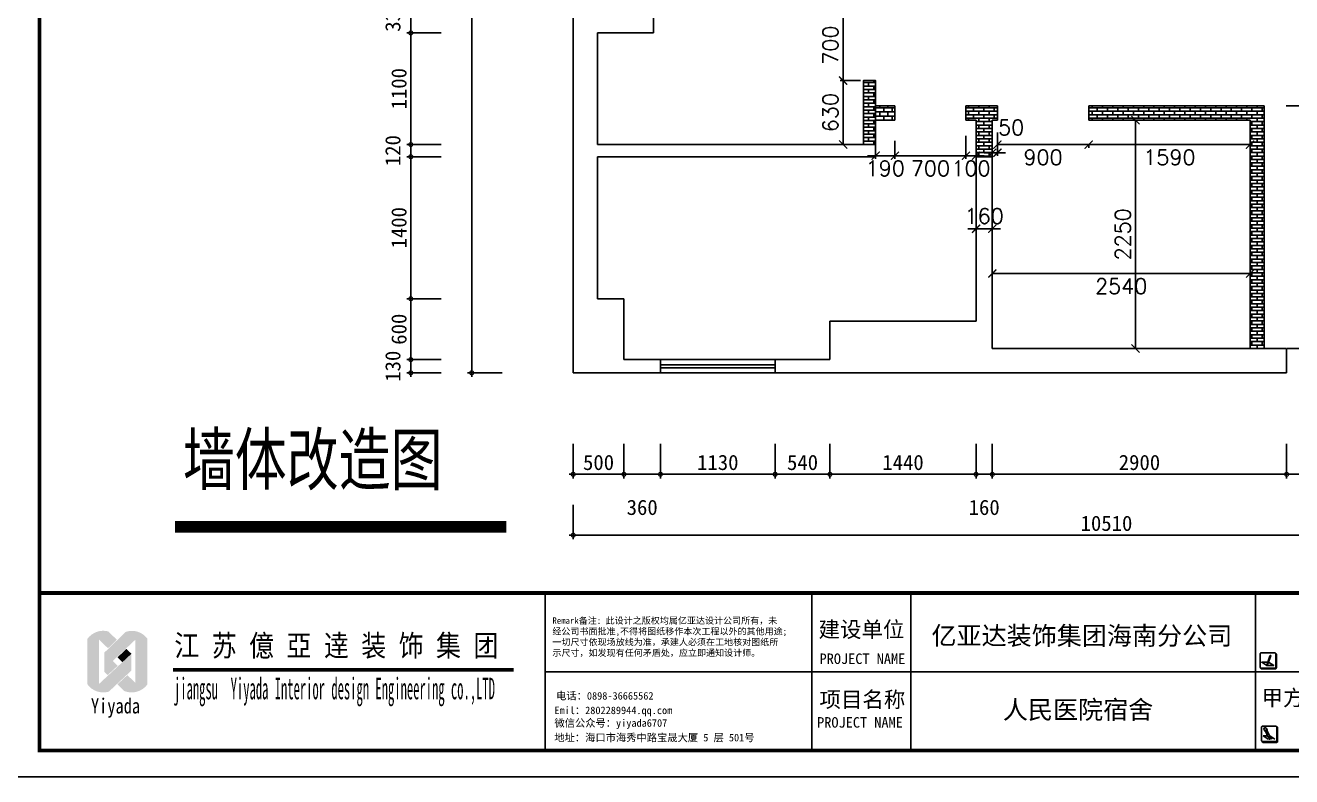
# Model space of a CAD drawing. Header units: millimetres. Extents: x 333665 to 510740, y -473522 to -395501.
# Drawn here: x 377785 to 390263, y -410869 to -403464 of the extents above; entities that cross this region are included whole.
import ezdxf

# ---------------------------------------------------------------- set-up
doc = ezdxf.new("R2010")
doc.units = ezdxf.units.MM
doc.header["$PDMODE"] = 35
doc.header["$PDSIZE"] = 20
for name, color, linetype in [('0-01图框模板说明', 2, 'Continuous'), ('0-02图框细线', 136, 'Continuous'), ('06其他', 8, 'Continuous'), ('FLOOR', 8, 'Continuous'), ('TK', 7, 'Continuous'), ('WALL', 7, 'Continuous'), ('填充', 8, 'Continuous'), ('细线', 250, 'Continuous')]:
    doc.layers.add(name, color=color, linetype=linetype)
doc.styles.add('-宋体', font='', dxfattribs={"width": 0.75})
doc.styles.add('_TCH_DIM', font='SIMPLEX', dxfattribs={"bigfont": 'GBCBIG'})
doc.styles.add('H1', font='')
doc.styles.get("Standard").update_dxf_attribs({"font": 'txt', "bigfont": 'gbcbig.shx'})
doc.styles.add('标注文字', font='simhei.ttf')
doc.styles.add('黑体', font='simhei.ttf')
doc.styles.get('-宋体').set_extended_font_data('SimSun')
doc.styles.get('H1').set_extended_font_data('SimSun')
doc.dimstyles.get("Standard").update_dxf_attribs({"dimtxt": 0.18, "dimasz": 0.18, "dimexe": 0.18, "dimexo": 0.0625, "dimgap": 0.09, "dimtad": 0, "dimtih": 1, "dimtoh": 1, "dimdec": 4, "dimzin": 0, "dimdsep": 46, "dimtxsty": 'Standard', "dimcen": 0.09, "dimadec": 0, "dimazin": 0, "dimtfac": 1, "dimtdec": 4, "dimtofl": 0, "dimtmove": 0, "dimatfit": 3, "dimfxl": 1, "dimtolj": 1, "dimtzin": 0, "dimarcsym": 0})
doc.dimstyles.new('最新标注', dxfattribs={"dimtxt": 150, "dimasz": 80, "dimexe": 40, "dimexo": 40, "dimgap": 40, "dimtad": 1, "dimdec": 0, "dimtxsty": '标注文字', "dimblk": 'DOTSMALL', "dimcen": 2.5, "dimdle": 40, "dimclrd": 46, "dimclre": 46, "dimclrt": 40, "dimadec": 0, "dimazin": 0, "dimtfac": 1, "dimtdec": 0, "dimtmove": 2, "dimatfit": 3, "dimldrblk": 'DOT', "dimfxl": 300, "dimfxlon": 1, "dimarcsym": 0})
pattern_1 = [(0, (386162.89, -406648.644), (0, 33.8709), []), (90, (386162.89, -406648.644), (-50.8, 33.8709), [33.8709, -33.8709])]

# ---------------------------------------------------------------- blocks, each defined once
blk = doc.blocks.new('_DotSmall')
at = {"layer": 'FLOOR', "color": 0, "const_width": 0.5}
blk.add_lwpolyline([(-0.0625, 0, 1), (0.0625, 0, 1)], format="xyb", close=True, dxfattribs=at)
blk = doc.blocks.new('*D128')
at = {"layer": 'Defpoints', "color": 0, "lineweight": -3, "ltscale": 400}
for p in [(381583, -406759), (384043, -406759), (384043, -406889)]:
    blk.add_point(p, dxfattribs=at)
at = {"layer": '细线', "color": 46, "lineweight": -2, "ltscale": 400}
for p, q in [((381883, -406759), (381543, -406759)), ((381583, -406929), (381583, -406719)), ((381883, -406889), (381543, -406889))]:
    blk.add_line(p, q, dxfattribs=at)
at = {"layer": '细线', "color": 46, "lineweight": -2, "ltscale": 400, "xscale": 80, "yscale": 80, "zscale": 80}
for p, rotation in [((381583, -406759), 90), ((381583, -406889), 270)]:
    blk.add_blockref('_DotSmall', p, dxfattribs=dict(at, rotation=rotation))
at = {"layer": '细线', "color": 40, "lineweight": -3, "ltscale": 400, "insert": (381407, -406824), "char_height": 150, "attachment_point": 5, "rotation": 90, "style": '标注文字'}
blk.add_mtext('130', dxfattribs=at)
blk = doc.blocks.new('_Dot')
at = {"color": 0, "linetype": 'ByBlock', "lineweight": -2}
blk.add_line((-0.5, 0), (-1, 0), dxfattribs=at)
at = {"color": 0, "linetype": 'ByBlock', "const_width": 0.5}
blk.add_lwpolyline([(-0.25, 0, 1), (0.25, 0, 1)], format="xyb", close=True, dxfattribs=at)
blk = doc.blocks.new('*D129')
at = {"color": 46, "lineweight": -2}
for p, q in [((381883, -406159), (381543, -406159)), ((381583, -406799), (381583, -406119)), ((381883, -406759), (381543, -406759))]:
    blk.add_line(p, q, dxfattribs=at)
at = {"layer": 'Defpoints', "color": 0, "lineweight": -3}
for p in [(381583, -406159), (383683, -406159), (384043, -406759)]:
    blk.add_point(p, dxfattribs=at)
at = {"color": 46, "lineweight": -2, "xscale": 80, "yscale": 80, "zscale": 80}
for p, rotation in [((381583, -406159), 90), ((381583, -406759), 270)]:
    blk.add_blockref('_DotSmall', p, dxfattribs=dict(at, rotation=rotation))
at = {"color": 40, "lineweight": -3, "insert": (381467, -406459), "char_height": 150, "attachment_point": 5, "rotation": 90, "style": '标注文字'}
blk.add_mtext('600', dxfattribs=at)
blk = doc.blocks.new('*D130')
at = {"color": 46, "lineweight": -2}
for p, q in [((381883, -404759), (381543, -404759)), ((381583, -406199), (381583, -404719)), ((381883, -406159), (381543, -406159))]:
    blk.add_line(p, q, dxfattribs=at)
at = {"layer": 'Defpoints', "color": 0, "lineweight": -3}
for p in [(381583, -404759), (383423, -404759), (383683, -406159)]:
    blk.add_point(p, dxfattribs=at)
at = {"color": 46, "lineweight": -2, "xscale": 80, "yscale": 80, "zscale": 80}
for p, rotation in [((381583, -404759), 90), ((381583, -406159), 270)]:
    blk.add_blockref('_DotSmall', p, dxfattribs=dict(at, rotation=rotation))
at = {"color": 40, "lineweight": -3, "insert": (381467, -405459), "char_height": 150, "attachment_point": 5, "rotation": 90, "style": '标注文字'}
blk.add_mtext('1400', dxfattribs=at)
blk = doc.blocks.new('*D131')
at = {"color": 46, "lineweight": -2}
for p, q in [((381883, -404639), (381543, -404639)), ((381583, -404799), (381583, -404599)), ((381883, -404759), (381543, -404759))]:
    blk.add_line(p, q, dxfattribs=at)
at = {"layer": 'Defpoints', "color": 0, "lineweight": -3}
for p in [(381583, -404639), (383423, -404639), (383423, -404759)]:
    blk.add_point(p, dxfattribs=at)
at = {"color": 46, "lineweight": -2, "xscale": 80, "yscale": 80, "zscale": 80}
for p, rotation in [((381583, -404639), 90), ((381583, -404759), 270)]:
    blk.add_blockref('_DotSmall', p, dxfattribs=dict(at, rotation=rotation))
at = {"color": 40, "lineweight": -3, "insert": (381407, -404699), "char_height": 150, "attachment_point": 5, "rotation": 90, "style": '标注文字'}
blk.add_mtext('120', dxfattribs=at)
blk = doc.blocks.new('*D132')
at = {"color": 46, "lineweight": -2}
for p, q in [((381883, -403539), (381543, -403539)), ((381583, -404679), (381583, -403499)), ((381883, -404639), (381543, -404639))]:
    blk.add_line(p, q, dxfattribs=at)
at = {"layer": 'Defpoints', "color": 0, "lineweight": -3}
for p in [(381583, -403539), (383423, -403539), (383423, -404639)]:
    blk.add_point(p, dxfattribs=at)
at = {"color": 46, "lineweight": -2, "xscale": 80, "yscale": 80, "zscale": 80}
for p, rotation in [((381583, -403539), 90), ((381583, -404639), 270)]:
    blk.add_blockref('_DotSmall', p, dxfattribs=dict(at, rotation=rotation))
at = {"color": 40, "lineweight": -3, "insert": (381467, -404089), "char_height": 150, "attachment_point": 5, "rotation": 90, "style": '标注文字'}
blk.add_mtext('1100', dxfattribs=at)
blk = doc.blocks.new('*D133')
at = {"color": 46, "lineweight": -2}
for p, q in [((381583, -403579), (381583, -403169)), ((381883, -403209), (381543, -403209)), ((381883, -403539), (381543, -403539))]:
    blk.add_line(p, q, dxfattribs=at)
at = {"layer": 'Defpoints', "color": 0, "lineweight": -3}
for p in [(381583, -403209), (383973, -403209), (383423, -403539)]:
    blk.add_point(p, dxfattribs=at)
at = {"color": 46, "lineweight": -2, "xscale": 80, "yscale": 80, "zscale": 80}
for p, rotation in [((381583, -403209), 90), ((381583, -403539), 270)]:
    blk.add_blockref('_DotSmall', p, dxfattribs=dict(at, rotation=rotation))
at = {"color": 40, "lineweight": -3, "insert": (381407, -403374), "char_height": 150, "attachment_point": 5, "rotation": 90, "style": '标注文字'}
blk.add_mtext('330', dxfattribs=at)
blk = doc.blocks.new('*D141')
at = {"layer": 'Defpoints', "color": 0, "lineweight": -3, "ltscale": 400}
for p in [(390156, -397089), (390156, -398089), (383183, -406889)]:
    blk.add_point(p, dxfattribs=at)
at = {"layer": '细线', "color": 46, "lineweight": -2, "ltscale": 400}
for p, q in [((383183, -397389), (383183, -397049)), ((390156, -397389), (390156, -397049)), ((383143, -397089), (390196, -397089))]:
    blk.add_line(p, q, dxfattribs=at)
at = {"layer": '细线', "color": 46, "lineweight": -2, "ltscale": 400, "xscale": 80, "yscale": 80, "zscale": 80, "rotation": 180}
blk.add_blockref('_DotSmall', (383183, -397089), dxfattribs=at)
at = {"layer": '细线', "color": 46, "lineweight": -2, "ltscale": 400, "xscale": 80, "yscale": 80, "zscale": 80}
blk.add_blockref('_DotSmall', (390156, -397089), dxfattribs=at)
at = {"layer": '细线', "color": 40, "lineweight": -3, "ltscale": 400, "insert": (386669, -396974), "char_height": 150, "attachment_point": 5, "style": '标注文字'}
blk.add_mtext('6973', dxfattribs=at)
blk = doc.blocks.new('*D142')
at = {"layer": 'Defpoints', "color": 0, "lineweight": -3, "ltscale": 400}
for p in [(382183, -398089), (390156, -398089), (383183, -406889)]:
    blk.add_point(p, dxfattribs=at)
at = {"layer": '细线', "color": 46, "lineweight": -2, "ltscale": 400}
for p, q in [((382183, -406929), (382183, -398049)), ((382483, -398089), (382143, -398089)), ((382483, -406889), (382143, -406889))]:
    blk.add_line(p, q, dxfattribs=at)
at = {"layer": '细线', "color": 46, "lineweight": -2, "ltscale": 400, "xscale": 80, "yscale": 80, "zscale": 80}
for p, rotation in [((382183, -398089), 90), ((382183, -406889), 270)]:
    blk.add_blockref('_DotSmall', p, dxfattribs=dict(at, rotation=rotation))
at = {"layer": '细线', "color": 40, "lineweight": -3, "ltscale": 400, "insert": (382067, -402489), "char_height": 150, "attachment_point": 5, "rotation": 90, "style": '标注文字'}
blk.add_mtext('8800', dxfattribs=at)
blk = doc.blocks.new('*D143')
at = {"layer": 'Defpoints', "color": 0, "lineweight": -3, "ltscale": 400}
for p in [(383683, -406759), (383183, -406889), (383683, -407889)]:
    blk.add_point(p, dxfattribs=at)
at = {"layer": '细线', "color": 46, "lineweight": -2, "ltscale": 400}
for p, q in [((383183, -407589), (383183, -407929)), ((383683, -407589), (383683, -407929)), ((383143, -407889), (383723, -407889))]:
    blk.add_line(p, q, dxfattribs=at)
at = {"layer": '细线', "color": 46, "lineweight": -2, "ltscale": 400, "xscale": 80, "yscale": 80, "zscale": 80, "rotation": 180}
blk.add_blockref('_DotSmall', (383183, -407889), dxfattribs=at)
at = {"layer": '细线', "color": 46, "lineweight": -2, "ltscale": 400, "xscale": 80, "yscale": 80, "zscale": 80}
blk.add_blockref('_DotSmall', (383683, -407889), dxfattribs=at)
at = {"layer": '细线', "color": 40, "lineweight": -3, "ltscale": 400, "insert": (383433, -407773), "char_height": 150, "attachment_point": 5, "style": '标注文字'}
blk.add_mtext('500', dxfattribs=at)
blk = doc.blocks.new('*D144')
at = {"layer": 'Defpoints', "color": 0, "lineweight": -3, "ltscale": 400}
for p in [(383683, -406759), (384043, -406759), (384043, -407889)]:
    blk.add_point(p, dxfattribs=at)
at = {"layer": '细线', "color": 46, "lineweight": -2, "ltscale": 400}
for p, q in [((383683, -407589), (383683, -407929)), ((384043, -407589), (384043, -407929)), ((383643, -407889), (384083, -407889))]:
    blk.add_line(p, q, dxfattribs=at)
at = {"layer": '细线', "color": 46, "lineweight": -2, "ltscale": 400, "xscale": 80, "yscale": 80, "zscale": 80, "rotation": 180}
blk.add_blockref('_DotSmall', (383683, -407889), dxfattribs=at)
at = {"layer": '细线', "color": 46, "lineweight": -2, "ltscale": 400, "xscale": 80, "yscale": 80, "zscale": 80}
blk.add_blockref('_DotSmall', (384043, -407889), dxfattribs=at)
at = {"layer": '细线', "color": 40, "lineweight": -3, "ltscale": 400, "insert": (383863, -408216), "char_height": 150, "attachment_point": 5, "style": '标注文字'}
blk.add_mtext('360', dxfattribs=at)
blk = doc.blocks.new('*D145')
at = {"layer": 'Defpoints', "color": 0, "lineweight": -3, "ltscale": 400}
for p in [(384043, -406759), (385173, -406759), (385173, -407889)]:
    blk.add_point(p, dxfattribs=at)
at = {"layer": '细线', "color": 46, "lineweight": -2, "ltscale": 400}
for p, q in [((384043, -407589), (384043, -407929)), ((385173, -407589), (385173, -407929)), ((384003, -407889), (385213, -407889))]:
    blk.add_line(p, q, dxfattribs=at)
at = {"layer": '细线', "color": 46, "lineweight": -2, "ltscale": 400, "xscale": 80, "yscale": 80, "zscale": 80, "rotation": 180}
blk.add_blockref('_DotSmall', (384043, -407889), dxfattribs=at)
at = {"layer": '细线', "color": 46, "lineweight": -2, "ltscale": 400, "xscale": 80, "yscale": 80, "zscale": 80}
blk.add_blockref('_DotSmall', (385173, -407889), dxfattribs=at)
at = {"layer": '细线', "color": 40, "lineweight": -3, "ltscale": 400, "insert": (384608, -407773), "char_height": 150, "attachment_point": 5, "style": '标注文字'}
blk.add_mtext('1130', dxfattribs=at)
blk = doc.blocks.new('*D146')
at = {"layer": 'Defpoints', "color": 0, "lineweight": -3, "ltscale": 400}
for p in [(385173, -406759), (385713, -406759), (385713, -407889)]:
    blk.add_point(p, dxfattribs=at)
at = {"layer": '细线', "color": 46, "lineweight": -2, "ltscale": 400}
for p, q in [((385173, -407589), (385173, -407929)), ((385713, -407589), (385713, -407929)), ((385133, -407889), (385753, -407889))]:
    blk.add_line(p, q, dxfattribs=at)
at = {"layer": '细线', "color": 46, "lineweight": -2, "ltscale": 400, "xscale": 80, "yscale": 80, "zscale": 80, "rotation": 180}
blk.add_blockref('_DotSmall', (385173, -407889), dxfattribs=at)
at = {"layer": '细线', "color": 46, "lineweight": -2, "ltscale": 400, "xscale": 80, "yscale": 80, "zscale": 80}
blk.add_blockref('_DotSmall', (385713, -407889), dxfattribs=at)
at = {"layer": '细线', "color": 40, "lineweight": -3, "ltscale": 400, "insert": (385443, -407773), "char_height": 150, "attachment_point": 5, "style": '标注文字'}
blk.add_mtext('540', dxfattribs=at)
blk = doc.blocks.new('*D147')
at = {"color": 46, "lineweight": -2}
for p, q in [((385713, -407589), (385713, -407929)), ((387153, -407589), (387153, -407929)), ((385673, -407889), (387193, -407889))]:
    blk.add_line(p, q, dxfattribs=at)
at = {"layer": 'Defpoints', "color": 0, "lineweight": -3}
for p in [(387153, -406379), (385713, -406759), (387153, -407889)]:
    blk.add_point(p, dxfattribs=at)
at = {"color": 46, "lineweight": -2, "xscale": 80, "yscale": 80, "zscale": 80, "rotation": 180}
blk.add_blockref('_DotSmall', (385713, -407889), dxfattribs=at)
at = {"color": 46, "lineweight": -2, "xscale": 80, "yscale": 80, "zscale": 80}
blk.add_blockref('_DotSmall', (387153, -407889), dxfattribs=at)
at = {"color": 40, "lineweight": -3, "insert": (386433, -407773), "char_height": 150, "attachment_point": 5, "style": '标注文字'}
blk.add_mtext('1440', dxfattribs=at)
blk = doc.blocks.new('*D148')
at = {"color": 46, "lineweight": -2}
for p, q in [((387153, -407589), (387153, -407929)), ((387313, -407589), (387313, -407929)), ((387113, -407889), (387353, -407889))]:
    blk.add_line(p, q, dxfattribs=at)
at = {"layer": 'Defpoints', "color": 0, "lineweight": -3}
for p in [(387153, -406379), (387313, -406649), (387313, -407889)]:
    blk.add_point(p, dxfattribs=at)
at = {"color": 46, "lineweight": -2, "xscale": 80, "yscale": 80, "zscale": 80, "rotation": 180}
blk.add_blockref('_DotSmall', (387153, -407889), dxfattribs=at)
at = {"color": 46, "lineweight": -2, "xscale": 80, "yscale": 80, "zscale": 80}
blk.add_blockref('_DotSmall', (387313, -407889), dxfattribs=at)
at = {"color": 40, "lineweight": -3, "insert": (387233, -408216), "char_height": 150, "attachment_point": 5, "style": '标注文字'}
blk.add_mtext('160', dxfattribs=at)
blk = doc.blocks.new('*D149')
at = {"color": 46, "lineweight": -2}
for p, q in [((387313, -407589), (387313, -407929)), ((390213, -407589), (390213, -407929)), ((387273, -407889), (390253, -407889))]:
    blk.add_line(p, q, dxfattribs=at)
at = {"layer": 'Defpoints', "color": 0, "lineweight": -3}
for p in [(387313, -406649), (390213, -406649), (390213, -407889)]:
    blk.add_point(p, dxfattribs=at)
at = {"color": 46, "lineweight": -2, "xscale": 80, "yscale": 80, "zscale": 80, "rotation": 180}
blk.add_blockref('_DotSmall', (387313, -407889), dxfattribs=at)
at = {"color": 46, "lineweight": -2, "xscale": 80, "yscale": 80, "zscale": 80}
blk.add_blockref('_DotSmall', (390213, -407889), dxfattribs=at)
at = {"color": 40, "lineweight": -3, "insert": (388763, -407773), "char_height": 150, "attachment_point": 5, "style": '标注文字'}
blk.add_mtext('2900', dxfattribs=at)
blk = doc.blocks.new('*D150')
at = {"color": 46, "lineweight": -2}
for p, q in [((390213, -407589), (390213, -407929)), ((391053, -407589), (391053, -407929)), ((390173, -407889), (391093, -407889))]:
    blk.add_line(p, q, dxfattribs=at)
at = {"layer": 'Defpoints', "color": 0, "lineweight": -3}
for p in [(390213, -406649), (391053, -406649), (391053, -407889)]:
    blk.add_point(p, dxfattribs=at)
at = {"color": 46, "lineweight": -2, "xscale": 80, "yscale": 80, "zscale": 80, "rotation": 180}
blk.add_blockref('_DotSmall', (390213, -407889), dxfattribs=at)
at = {"color": 46, "lineweight": -2, "xscale": 80, "yscale": 80, "zscale": 80}
blk.add_blockref('_DotSmall', (391053, -407889), dxfattribs=at)
at = {"color": 40, "lineweight": -3, "insert": (390633, -407773), "char_height": 150, "attachment_point": 5, "style": '标注文字'}
blk.add_mtext('840', dxfattribs=at)
blk = doc.blocks.new('*D153')
at = {"layer": 'Defpoints', "color": 0, "lineweight": -3, "ltscale": 400}
for p in [(383183, -406889), (393693, -406889), (393693, -408489)]:
    blk.add_point(p, dxfattribs=at)
at = {"layer": '细线', "color": 46, "lineweight": -2, "ltscale": 400}
for p, q in [((383183, -408189), (383183, -408529)), ((393693, -408189), (393693, -408529)), ((383143, -408489), (393733, -408489))]:
    blk.add_line(p, q, dxfattribs=at)
at = {"layer": '细线', "color": 46, "lineweight": -2, "ltscale": 400, "xscale": 80, "yscale": 80, "zscale": 80, "rotation": 180}
blk.add_blockref('_DotSmall', (383183, -408489), dxfattribs=at)
at = {"layer": '细线', "color": 46, "lineweight": -2, "ltscale": 400, "xscale": 80, "yscale": 80, "zscale": 80}
blk.add_blockref('_DotSmall', (393693, -408489), dxfattribs=at)
at = {"layer": '细线', "color": 40, "lineweight": -3, "ltscale": 400, "insert": (388438, -408373), "char_height": 150, "attachment_point": 5, "style": '标注文字'}
blk.add_mtext('10510', dxfattribs=at)
blk = doc.blocks.new('_ArchTick')
at = {"color": 0, "lineweight": 30, "const_width": 0.15}
blk.add_lwpolyline([(-0.5, -0.5), (0.5, 0.5)], dxfattribs=at)
blk = doc.blocks.new('*D161')
at = {"color": 48, "lineweight": -2}
for p, q in [((390220, -404259), (390428, -404259)), ((390398, -406649), (390398, -404259)), ((390220, -406649), (390428, -406649))]:
    blk.add_line(p, q, dxfattribs=at)
at = {"layer": 'Defpoints', "color": 0, "lineweight": -3}
for p in [(390190, -404259), (390398, -404259), (390190, -406649)]:
    blk.add_point(p, dxfattribs=at)
at = {"color": 48, "lineweight": -2, "xscale": 80, "yscale": 80, "zscale": 80}
for p, rotation in [((390398, -404259), 90), ((390398, -406649), 270)]:
    blk.add_blockref('_ArchTick', p, dxfattribs=dict(at, rotation=rotation))
at = {"color": 7, "lineweight": -3, "insert": (390523, -405454), "char_height": 150, "attachment_point": 5, "rotation": 90, "style": '_TCH_DIM'}
blk.add_mtext('\\A1;2390', dxfattribs=at)
blk = doc.blocks.new('*D364')
at = {"color": 48, "lineweight": -2}
for p, q in [((386013, -404009), (385813, -404009)), ((385843, -404639), (385843, -404009)), ((386013, -404639), (385813, -404639))]:
    blk.add_line(p, q, dxfattribs=at)
at = {"layer": 'Defpoints', "color": 0, "lineweight": -3}
for p in [(385843, -404009), (386043, -404009), (386043, -404639)]:
    blk.add_point(p, dxfattribs=at)
at = {"color": 48, "lineweight": -2, "xscale": 80, "yscale": 80, "zscale": 80}
for p, rotation in [((385843, -404009), 90), ((385843, -404639), 270)]:
    blk.add_blockref('_ArchTick', p, dxfattribs=dict(at, rotation=rotation))
at = {"color": 7, "lineweight": -3, "insert": (385718, -404324), "char_height": 150, "attachment_point": 5, "rotation": 90, "style": '_TCH_DIM'}
blk.add_mtext('\\A1;630', dxfattribs=at)
blk = doc.blocks.new('*D365')
at = {"color": 48, "lineweight": -2}
for p, q in [((386013, -403309), (385813, -403309)), ((385843, -404009), (385843, -403309)), ((386013, -404009), (385813, -404009))]:
    blk.add_line(p, q, dxfattribs=at)
at = {"layer": 'Defpoints', "color": 0, "lineweight": -3}
for p in [(385843, -403309), (386043, -403309), (386043, -404009)]:
    blk.add_point(p, dxfattribs=at)
at = {"color": 48, "lineweight": -2, "xscale": 80, "yscale": 80, "zscale": 80}
for p, rotation in [((385843, -403309), 90), ((385843, -404009), 270)]:
    blk.add_blockref('_ArchTick', p, dxfattribs=dict(at, rotation=rotation))
at = {"color": 7, "lineweight": -3, "insert": (385718, -403659), "char_height": 150, "attachment_point": 5, "rotation": 90, "style": '_TCH_DIM'}
blk.add_mtext('\\A1;700', dxfattribs=at)
blk = doc.blocks.new('*D367')
at = {"color": 48, "lineweight": -2}
for p, q in [((386163, -404567), (386163, -404779)), ((386163, -404749), (386083, -404749)), ((386163, -404749), (386353, -404749)), ((386353, -404723), (386353, -404779)), ((386353, -404749), (386433, -404749))]:
    blk.add_line(p, q, dxfattribs=at)
at = {"layer": 'Defpoints', "color": 0, "lineweight": -3}
for p in [(386163, -404537), (386353, -404693), (386353, -404749)]:
    blk.add_point(p, dxfattribs=at)
at = {"color": 48, "lineweight": -2, "xscale": 80, "yscale": 80, "zscale": 80}
blk.add_blockref('_ArchTick', (386163, -404749), dxfattribs=at)
at = {"color": 48, "lineweight": -2, "xscale": 80, "yscale": 80, "zscale": 80, "rotation": 180}
blk.add_blockref('_ArchTick', (386353, -404749), dxfattribs=at)
at = {"color": 7, "lineweight": -3, "insert": (386258, -404874), "char_height": 150, "attachment_point": 5, "style": '_TCH_DIM'}
blk.add_mtext('\\A1;190', dxfattribs=at)
blk = doc.blocks.new('*D368')
at = {"color": 48, "lineweight": -2}
for p, q in [((386353, -404601), (386353, -404779)), ((386353, -404749), (387053, -404749)), ((387053, -404723), (387053, -404779))]:
    blk.add_line(p, q, dxfattribs=at)
at = {"layer": 'Defpoints', "color": 0, "lineweight": -3}
for p in [(386353, -404571), (387053, -404693), (387053, -404749)]:
    blk.add_point(p, dxfattribs=at)
at = {"color": 48, "lineweight": -2, "xscale": 80, "yscale": 80, "zscale": 80, "rotation": 180}
blk.add_blockref('_ArchTick', (386353, -404749), dxfattribs=at)
at = {"color": 48, "lineweight": -2, "xscale": 80, "yscale": 80, "zscale": 80}
blk.add_blockref('_ArchTick', (387053, -404749), dxfattribs=at)
at = {"color": 7, "lineweight": -3, "insert": (386703, -404874), "char_height": 150, "attachment_point": 5, "style": '_TCH_DIM'}
blk.add_mtext('\\A1;700', dxfattribs=at)
blk = doc.blocks.new('*D369')
at = {"color": 48, "lineweight": -2}
for p, q in [((387053, -404553), (387053, -404779)), ((387153, -404553), (387153, -404779)), ((387053, -404749), (386973, -404749)), ((387053, -404749), (387153, -404749)), ((387153, -404749), (387233, -404749))]:
    blk.add_line(p, q, dxfattribs=at)
at = {"layer": 'Defpoints', "color": 0, "lineweight": -3}
for p in [(387053, -404523), (387153, -404523), (387153, -404749)]:
    blk.add_point(p, dxfattribs=at)
at = {"color": 48, "lineweight": -2, "xscale": 80, "yscale": 80, "zscale": 80}
blk.add_blockref('_ArchTick', (387053, -404749), dxfattribs=at)
at = {"color": 48, "lineweight": -2, "xscale": 80, "yscale": 80, "zscale": 80, "rotation": 180}
blk.add_blockref('_ArchTick', (387153, -404749), dxfattribs=at)
at = {"color": 7, "lineweight": -3, "insert": (387103, -404874), "char_height": 150, "attachment_point": 5, "style": '_TCH_DIM'}
blk.add_mtext('\\A1;100', dxfattribs=at)
blk = doc.blocks.new('*D370')
at = {"color": 48, "lineweight": -2}
for p, q in [((387153, -405469), (387073, -405469)), ((387153, -405469), (387153, -405439)), ((387153, -405469), (387313, -405469)), ((387313, -405469), (387313, -405439)), ((387313, -405469), (387393, -405469))]:
    blk.add_line(p, q, dxfattribs=at)
at = {"layer": 'Defpoints', "color": 0, "lineweight": -3}
for p in [(387153, -405484), (387313, -405469), (387313, -405484)]:
    blk.add_point(p, dxfattribs=at)
at = {"color": 48, "lineweight": -2, "xscale": 80, "yscale": 80, "zscale": 80}
blk.add_blockref('_ArchTick', (387153, -405469), dxfattribs=at)
at = {"color": 48, "lineweight": -2, "xscale": 80, "yscale": 80, "zscale": 80, "rotation": 180}
blk.add_blockref('_ArchTick', (387313, -405469), dxfattribs=at)
at = {"color": 7, "lineweight": -3, "insert": (387233, -405344), "char_height": 150, "attachment_point": 5, "style": '_TCH_DIM'}
blk.add_mtext('\\A1;160', dxfattribs=at)
blk = doc.blocks.new('*D371')
at = {"color": 48, "lineweight": -2}
for p, q in [((387313, -404520), (387313, -404750)), ((387363, -404520), (387363, -404750)), ((387313, -404720), (387233, -404720)), ((387313, -404720), (387363, -404720)), ((387363, -404720), (387443, -404720))]:
    blk.add_line(p, q, dxfattribs=at)
at = {"layer": 'Defpoints', "color": 0, "lineweight": -3}
for p in [(387313, -404399), (387363, -404399), (387363, -404720)]:
    blk.add_point(p, dxfattribs=at)
at = {"color": 48, "lineweight": -2, "xscale": 80, "yscale": 80, "zscale": 80}
blk.add_blockref('_ArchTick', (387313, -404720), dxfattribs=at)
at = {"color": 48, "lineweight": -2, "xscale": 80, "yscale": 80, "zscale": 80, "rotation": 180}
blk.add_blockref('_ArchTick', (387363, -404720), dxfattribs=at)
at = {"color": 7, "lineweight": -3, "insert": (387499, -404471), "char_height": 150, "attachment_point": 5, "style": '_TCH_DIM'}
blk.add_mtext('\\A1;50', dxfattribs=at)
blk = doc.blocks.new('*D372')
at = {"color": 48, "lineweight": -2}
for p, q in [((387363, -404632), (387363, -404670)), ((387363, -404640), (388263, -404640)), ((388263, -404632), (388263, -404670))]:
    blk.add_line(p, q, dxfattribs=at)
at = {"layer": 'Defpoints', "color": 0, "lineweight": -3}
for p in [(387363, -404602), (388263, -404602), (388263, -404640)]:
    blk.add_point(p, dxfattribs=at)
at = {"color": 48, "lineweight": -2, "xscale": 80, "yscale": 80, "zscale": 80, "rotation": 180}
blk.add_blockref('_ArchTick', (387363, -404640), dxfattribs=at)
at = {"color": 48, "lineweight": -2, "xscale": 80, "yscale": 80, "zscale": 80}
blk.add_blockref('_ArchTick', (388263, -404640), dxfattribs=at)
at = {"color": 7, "lineweight": -3, "insert": (387813, -404765), "char_height": 150, "attachment_point": 5, "style": '_TCH_DIM'}
blk.add_mtext('\\A1;900', dxfattribs=at)
blk = doc.blocks.new('*D373')
at = {"color": 48, "lineweight": -2}
for p, q in [((388263, -404632), (388263, -404670)), ((388263, -404640), (389853, -404640)), ((389853, -404632), (389853, -404670))]:
    blk.add_line(p, q, dxfattribs=at)
at = {"layer": 'Defpoints', "color": 0, "lineweight": -3}
for p in [(388263, -404602), (389853, -404602), (389853, -404640)]:
    blk.add_point(p, dxfattribs=at)
at = {"color": 48, "lineweight": -2, "xscale": 80, "yscale": 80, "zscale": 80, "rotation": 180}
blk.add_blockref('_ArchTick', (388263, -404640), dxfattribs=at)
at = {"color": 48, "lineweight": -2, "xscale": 80, "yscale": 80, "zscale": 80}
blk.add_blockref('_ArchTick', (389853, -404640), dxfattribs=at)
at = {"color": 7, "lineweight": -3, "insert": (389058, -404765), "char_height": 150, "attachment_point": 5, "style": '_TCH_DIM'}
blk.add_mtext('\\A1;1590', dxfattribs=at)
blk = doc.blocks.new('*D374')
at = {"color": 48, "lineweight": -2}
for p, q in [((388919, -404399), (388694, -404399)), ((388724, -406649), (388724, -404399)), ((388919, -406649), (388694, -406649))]:
    blk.add_line(p, q, dxfattribs=at)
at = {"layer": 'Defpoints', "color": 0, "lineweight": -3}
for p in [(388724, -404399), (388949, -404399), (388949, -406649)]:
    blk.add_point(p, dxfattribs=at)
at = {"color": 48, "lineweight": -2, "xscale": 80, "yscale": 80, "zscale": 80}
for p, rotation in [((388724, -404399), 90), ((388724, -406649), 270)]:
    blk.add_blockref('_ArchTick', p, dxfattribs=dict(at, rotation=rotation))
at = {"color": 7, "lineweight": -3, "insert": (388599, -405524), "char_height": 150, "attachment_point": 5, "rotation": 90, "style": '_TCH_DIM'}
blk.add_mtext('\\A1;2250', dxfattribs=at)
blk = doc.blocks.new('*D375')
at = {"color": 48, "lineweight": -2}
for p, q in [((387313, -405721), (387313, -405940)), ((389853, -405730), (389853, -405940)), ((387313, -405910), (389853, -405910))]:
    blk.add_line(p, q, dxfattribs=at)
at = {"layer": 'Defpoints', "color": 0, "lineweight": -3}
for p in [(387313, -405691), (389853, -405700), (389853, -405910)]:
    blk.add_point(p, dxfattribs=at)
at = {"color": 48, "lineweight": -2, "xscale": 80, "yscale": 80, "zscale": 80, "rotation": 180}
blk.add_blockref('_ArchTick', (387313, -405910), dxfattribs=at)
at = {"color": 48, "lineweight": -2, "xscale": 80, "yscale": 80, "zscale": 80}
blk.add_blockref('_ArchTick', (389853, -405910), dxfattribs=at)
at = {"color": 7, "lineweight": -3, "insert": (388583, -406035), "char_height": 150, "attachment_point": 5, "style": '_TCH_DIM'}
blk.add_mtext('\\A1;2540', dxfattribs=at)
blk = doc.blocks.new('*D376')
at = {"color": 48, "lineweight": -2}
for p, q in [((390212, -403209), (390431, -403209)), ((390401, -404259), (390401, -403209)), ((390210, -404259), (390431, -404259))]:
    blk.add_line(p, q, dxfattribs=at)
at = {"layer": 'Defpoints', "color": 0, "lineweight": -3}
for p in [(390182, -403209), (390401, -403209), (390180, -404259)]:
    blk.add_point(p, dxfattribs=at)
at = {"color": 48, "lineweight": -2, "xscale": 80, "yscale": 80, "zscale": 80}
for p, rotation in [((390401, -403209), 90), ((390401, -404259), 270)]:
    blk.add_blockref('_ArchTick', p, dxfattribs=dict(at, rotation=rotation))
at = {"color": 7, "lineweight": -3, "insert": (390526, -403734), "char_height": 150, "attachment_point": 5, "rotation": 90, "style": '_TCH_DIM'}
blk.add_mtext('\\A1;1050', dxfattribs=at)

msp = doc.modelspace()

# ---------------------------------------------------------------- hatches: boundary and pattern name
at = {"lineweight": -3}
h = msp.add_hatch(dxfattribs=at)
h.set_pattern_fill('AR-BRSTD', color=1, scale=0.5, style=0)
h.set_pattern_definition([(0, (386042.89, -404638.644), (0, 33.8709), []), (90, (386042.89, -404638.644), (-50.8, 33.871), [33.871, -33.871])])
h.paths.add_polyline_path([(386162.9, -404638.6), (386042.9, -404638.6), (386042.9, -404008.6), (386162.9, -404008.6)])
h = msp.add_hatch(dxfattribs=at)
h.set_pattern_fill('AR-B816', color=1, scale=0.2, style=0)
h.set_pattern_definition([(0, (386162.89, -404398.644), (0, 40.64), []), (90, (386162.89, -404398.644), (-40.64, 40.64), [40.64, -40.64])])
h.paths.add_polyline_path([(386352.9, -404258.6), (386162.9, -404258.6), (386162.9, -404398.6), (386352.9, -404398.6)])
h = msp.add_hatch(dxfattribs=at)
h.set_pattern_fill('AR-BRSTD', color=1, scale=0.5, style=0)
h.set_pattern_definition(pattern_1)
h.paths.add_polyline_path([(387052.9, -404258.6), (387052.9, -404398.6), (387152.9, -404398.6), (387152.9, -404758.6), (387312.9, -404758.6), (387312.9, -404398.6), (387362.9, -404398.6), (387362.9, -404258.6)])
h = msp.add_hatch(dxfattribs=at)
h.set_pattern_fill('AR-BRSTD', color=1, scale=0.5, style=0)
h.set_pattern_definition(pattern_1)
h.paths.add_polyline_path([(389852.9, -404398.6), (389852.9, -406648.6), (389992.9, -406648.6), (389992.9, -404258.6), (388262.9, -404258.6), (388262.9, -404398.6)])
at = {"layer": '0-01图框模板说明'}
for points in [[(390105.2, -409790, -0.4142136), (390095, -409800.2), (389962.6, -409800.2, -0.071272), (389959.8, -409799.8, 0.3481434), (389969.7, -409807.6), (390102.1, -409807.6, 0.4142136), (390112.2, -409797.4), (390112.2, -409665.1, 0.3331076), (390104.9, -409655.3, -0.0577433), (390105.2, -409657.6)], [(390117.7, -410513.8, -0.4142136), (390107.6, -410524), (389975.2, -410524, -0.071272), (389972.3, -410523.6, 0.3481434), (389982.3, -410531.4), (390114.6, -410531.4, 0.4142136), (390124.8, -410521.2), (390124.8, -410388.9, 0.3331076), (390117.5, -410379.1, -0.0577433), (390117.7, -410381.4)]]:
    msp.add_hatch(color=8, dxfattribs=at).paths.add_polyline_path(points)
at = {"layer": '06其他', "linetype": 'ByBlock'}
h = msp.add_hatch(color=7, dxfattribs=at)
h.set_gradient(color1=(255, 241, 220), color2=(255, 110, 0), rotation=45, tint=1, name='HEMISPHERICAL')
h.paths.add_polyline_path([(378394, -409514.3), (378394, -409520, -0.16489), (378512, -409520), (378599.4, -409603.9), (378686.5, -409519.6), (378600.6, -409437.2, 0.3131734)])
h = msp.add_hatch(color=20, dxfattribs=at)
h.set_gradient(color1=(255, 63, 0), color2=(253, 236, 196), tint=1, name='HEMISPHERICAL')
h.paths.add_polyline_path([(378394, -409956.1, 0.3225612), (378607, -410031.4, -0.1677561), (378512, -409954.1), (378512, -409520, 0.16489), (378394, -409520)])
h = msp.add_hatch(color=16, dxfattribs=at)
h.set_gradient(color1=(127, 0, 0), color2=(204, 0, 0), rotation=135, tint=1, name='INVHEMISPHERICAL')
h.paths.add_polyline_path([(378563.6, -409646.1), (378646.6, -409729.1), (378868.8, -409519.4, -0.3370418), (378987.8, -409510.5, 0.3337101), (378773.7, -409442.8)])
h = msp.add_hatch(color=1, dxfattribs=at)
h.set_gradient(color1=(255, 0, 0), color2=(255, 127, 0), tint=1, name='INVHEMISPHERICAL')
h.paths.add_polyline_path([(378987.8, -409510.6, 0.3396012), (378868.2, -409520), (378868.2, -409943.8, -0.3188086), (378759.5, -410025.2, 0.3432185), (378987.8, -409959.7)])
h = msp.add_hatch(color=20, dxfattribs=at)
h.set_gradient(color1=(255, 63, 0), color2=(253, 236, 196), rotation=45, tint=1)
h.paths.add_polyline_path([(378512, -409954.1, 0.1677561), (378607, -410031.4), (378830.2, -409823.4), (378830.2, -409657.6)])
h = msp.add_hatch(color=18, dxfattribs=at)
h.set_gradient(color1=(76, 0, 0), color2=(127, 0, 0), rotation=45, tint=1, name='CURVED')
h.paths.add_polyline_path([(378563.6, -409646.1), (378563.6, -409835.8), (378596.7, -409867.8), (378694.3, -409776.8)])
h = msp.add_hatch(color=11, dxfattribs=at)
h.set_gradient(color1=(254, 140, 88), color2=(97, 0, 2), rotation=45, tint=1, name='HEMISPHERICAL')
h.paths.add_polyline_path([(378692.5, -409693.3), (378741.4, -409740.3), (378830.2, -409657.6), (378780.7, -409610.1)])
h = msp.add_hatch(color=16, dxfattribs=at)
h.set_gradient(color1=(127, 0, 0), color2=(204, 0, 0), rotation=45, tint=1, name='CURVED')
h.paths.add_polyline_path([(378868.2, -409943.8), (378789.8, -409868.5), (378691.8, -409959.7), (378759.5, -410025.2, 0.3188086)])

# ---------------------------------------------------------------- linework, layer by layer
at = {"color": 0, "lineweight": -3}
for p, q in [((383182.9, -406888.6), (383182.9, -399928.6)), ((383972.9, -403538.6), (383972.9, -403208.6)), ((383422.9, -404638.6), (383422.9, -403538.6)), ((383422.9, -403538.6), (383972.9, -403538.6)), ((386042.9, -404638.6), (386042.9, -404008.6)), ((386042.9, -404008.6), (386162.9, -404008.6)), ((386042.9, -404638.6), (386042.9, -404008.6)), ((386162.9, -404638.6), (386162.9, -404008.6)), ((386162.9, -404638.6), (386162.9, -404008.6)), ((383422.9, -404638.6), (383422.9, -404308.6)), ((386162.9, -404638.6), (383422.9, -404638.6)), ((386092.9, -404638.6), (386142.9, -404638.6)), ((386162.9, -404638.6), (386162.9, -404758.6)), ((383422.9, -406158.6), (383422.9, -404758.6)), ((386162.9, -404758.6), (383422.9, -404758.6)), ((383682.9, -406158.6), (383422.9, -406158.6)), ((383682.9, -406758.6), (383682.9, -406158.6)), ((386312.9, -406378.6), (385712.9, -406378.6)), ((385712.9, -406378.6), (385712.9, -406758.6)), ((387152.9, -406378.6), (386312.9, -406378.6)), ((389852.9, -406648.6), (387312.9, -406648.6)), ((389852.9, -406648.6), (389992.9, -406648.6)), ((390212.9, -406648.6), (390212.9, -406888.6)), ((384042.9, -406758.6), (383682.9, -406758.6)), ((385712.9, -406758.6), (385172.9, -406758.6)), ((384042.9, -406888.6), (383182.9, -406888.6)), ((390212.9, -406888.6), (385172.9, -406888.6))]:
    msp.add_line(p, q, dxfattribs=at)
at = {"color": 7, "lineweight": -3}
for p, q in [((386352.9, -404258.6), (386162.9, -404258.6)), ((386352.9, -404258.6), (386352.9, -404398.6)), ((387052.9, -404258.6), (387052.9, -404398.6)), ((387362.9, -404258.6), (387052.9, -404258.6)), ((387362.9, -404398.6), (387362.9, -404258.6)), ((389992.9, -404258.6), (388262.9, -404258.6)), ((388262.9, -404398.6), (388262.9, -404258.6)), ((389992.9, -404258.6), (389992.9, -406648.6)), ((386352.9, -404398.6), (386162.9, -404398.6)), ((387152.9, -404398.6), (387052.9, -404398.6)), ((387152.9, -404398.6), (387152.9, -406378.6)), ((387362.9, -404398.6), (387312.9, -404398.6)), ((387312.9, -406648.6), (387312.9, -404398.6)), ((388262.9, -404398.6), (389852.9, -404398.6)), ((389852.9, -404398.6), (389852.9, -406648.6)), ((389992.9, -406648.6), (390212.9, -406648.6))]:
    msp.add_line(p, q, dxfattribs=at)
at = {"color": 1, "lineweight": -3}
for p, q in [((387152.9, -404758.6), (387312.9, -404758.6)), ((384042.9, -406758.6), (384042.9, -406888.6)), ((385172.9, -406758.6), (385172.9, -406888.6))]:
    msp.add_line(p, q, dxfattribs=at)
at = {"color": 3, "lineweight": -3}
for p, q in [((385172.9, -406758.6), (384042.9, -406758.6)), ((385172.9, -406808.6), (384042.9, -406808.6)), ((385172.9, -406838.6), (384042.9, -406838.6)), ((385172.9, -406888.6), (384042.9, -406888.6))]:
    msp.add_line(p, q, dxfattribs=at)
at = {"color": 1, "lineweight": -3}
msp.add_lwpolyline([(386162.9, -404638.6), (386042.9, -404638.6), (386042.9, -404008.6), (386162.9, -404008.6)], close=True, dxfattribs=at)
at = {"layer": '0-01图框模板说明', "color": 8}
for p, q in [((390022.8, -409761.4), (390022.2, -409763)), ((390022.2, -409763), (390022.4, -409764.2)), ((390023.4, -409761.6), (390022.4, -409764.2)), ((390023.3, -409763.4), (390022.4, -409764.2)), ((390023.9, -409761.8), (390023.3, -409763.4)), ((390031.4, -410499), (389981.3, -410466.1)), ((389981.3, -410466.1), (390022.3, -410466.1)), ((390044.2, -410466.1), (390048.5, -410466.1)), ((390048.5, -410466.1), (390098.5, -410499))]:
    msp.add_line(p, q, dxfattribs=at)
at = {"layer": '0-01图框模板说明', "color": 2, "const_width": 37.5}
msp.add_lwpolyline([(399139.8, -395760.2), (399139.8, -410610.7), (377924.8, -410610.7), (377924.8, -395760.2)], close=True, dxfattribs=at)
msp.add_lwpolyline([(399139.8, -409058.4), (377921.9, -409058.4)], dxfattribs=at)
at = {"layer": '0-01图框模板说明', "color": 8}
for points in [[(389962.6, -409800.2), (390095, -409800.2, 0.4142136), (390105.2, -409790), (390105.2, -409657.6, 0.4142136), (390095, -409647.5), (389962.6, -409647.5, 0.4142136), (389952.5, -409657.6), (389952.5, -409790, 0.4142136)], [(390056.5, -409679.6), (390051, -409677.6), (390051.3, -409676.8, -0.4519616), (390054.5, -409675.4), (390055.2, -409675.7, -0.4184348), (390056.8, -409678.8)], [(389975.2, -410524), (390107.6, -410524, 0.4142136), (390117.7, -410513.8), (390117.7, -410381.4, 0.4142136), (390107.6, -410371.3), (389975.2, -410371.3, 0.4142136), (389965, -410381.4), (389965, -410513.8, 0.4142136)]]:
    msp.add_lwpolyline(points, format="xyb", close=True, dxfattribs=at)
for points in [[(389959.8, -409799.8, 0.3481435), (389969.7, -409807.6), (390102.1, -409807.6, 0.4142136), (390112.2, -409797.4), (390112.2, -409665.1, 0.3331075), (390104.9, -409655.3)], [(389972.3, -410523.6, 0.3481435), (389982.3, -410531.4), (390114.6, -410531.4, 0.4142136), (390124.8, -410521.2), (390124.8, -410388.9, 0.3331075), (390117.5, -410379.1)]]:
    msp.add_lwpolyline(points, format="xyb", dxfattribs=at)
msp.add_lwpolyline([(390033.7, -409742.3), (390035.9, -409742.3), (390086, -409775.2), (390018.8, -409775.2), (389968.8, -409742.3), (390027.4, -409742.3)], dxfattribs=at)
for points in [[(390023.9, -409761.8), (390022.8, -409761.4), (390025, -409749), (390030.5, -409751)], [(390054.6, -409684.8), (390049.1, -409682.8), (390025, -409749), (390030.5, -409751)], [(390056.7, -409679.7), (390050.8, -409677.5), (390048.9, -409682.7), (390054.8, -409684.9)]]:
    msp.add_lwpolyline(points, close=True, dxfattribs=at)
for centre, radius in [((390001.7, -410399.7), 13.6), ((390010.4, -410426.1), 1.94), ((390014.2, -410433.4), 1.94), ((390015, -410423.7), 1.94), ((390017.6, -410441.2), 1.94), ((390018.8, -410431), 1.94), ((390019.6, -410421), 1.94), ((390021.5, -410450.1), 1.94), ((390022.2, -410438.8), 1.94), ((390023.3, -410428.3), 1.94), ((390033.3, -410466.1), 11), ((390026.1, -410447.7), 1.94), ((390026.8, -410436), 1.94), ((390030.7, -410445), 1.94)]:
    msp.add_circle(centre, radius, dxfattribs=at)
for centre, radius, start, end in [((389914.3, -410486.8), 110, 10.86532, 46.01339), ((390298.1, -410311.4), 295.8, 196.35478, 210.12826)]:
    msp.add_arc(centre, radius, start, end, dxfattribs=at)
msp.add_spline([(390033.3, -410477), (390055, -410486.5), (390055.6, -410479.1), (390045.8, -410481.5), (390039.6, -410499), (390066.5, -410494.5), (390070.9, -410499)], degree=3, dxfattribs=at)
at = {"layer": '0-02图框细线'}
for p, q in [((382905.9, -410610.7), (382905.9, -409058.4)), ((385533.1, -410619.4), (385533.1, -409058.4)), ((386510.6, -410619.4), (386510.6, -409058.4)), ((389905.7, -410610.7), (389905.7, -409058.4)), ((382905.9, -409834.5), (399139.8, -409834.5))]:
    msp.add_line(p, q, dxfattribs=at)
msp.add_lwpolyline([(399398.6, -395501.4), (399398.6, -410869.4), (377666.1, -410869.4), (377666.1, -395501.4)], close=True, dxfattribs=at)
at = {"layer": '0-02图框细线', "ltscale": 0.2, "const_width": 34.5}
msp.add_lwpolyline([(379241.2, -409815.9), (382596.1, -409815.9)], dxfattribs=at)
at = {"layer": '填充', "color": 2, "ltscale": 20, "const_width": 114.8}
msp.add_lwpolyline([(379258.1, -408406.7), (382523.1, -408406.7)], dxfattribs=at)

# ---------------------------------------------------------------- texts
at = {"layer": '0-02图框细线'}
for s, insert, char_height, attachment_point in [('{\\fSimHei|b0|i0|c134|p2;Remark备注: 此设计之版权均属亿亚达设计公司所有，未\\P经公司书面批准,不得将图纸移作本次工程以外的其他用途;\\P一切尺寸依现场放线为准，承建人必须在工地核对图纸所\\P示尺寸，如发现有任何矛盾处，应立即通知设计师。}', (382978.2, -409690.3), 63.607, 7), ('{\\fSimSun|b0|i0|c134|p2;建设单位}', (385600.5, -409427), 155.232, 4), ('{\\fSimSun|b0|i0|c134|p2;PROJECT NAME}', (385610.8, -409707.7), 103.488, 4), ('{\\fSimSun|b0|i0|c134|p2;电话：0898-36665562  }', (383014.7, -410076.7), 74.208, 4), ('{\\fSimSun|b0|i0|c134|p2;项目名称}', (385609, -410117.4), 155.232, 4), ('{\\fSimSun|b0|i0|c134|p2;甲方联系方式}', (389966.2, -410100.5), 155.232, 4), ('{\\fSimSun|b0|i0|c134|p2;Emil：2802289944.qq.com}', (382998, -410226.1), 74.208, 4), ('{\\fSimSun|b0|i0|c134|p2;PROJECT NAME}', (385586.7, -410335), 103.488, 4), ('{\\fSimSun|b0|i0|c134|p2;微信公众号：yiyada6707}', (382998, -410351.1), 74.208, 4), ('{\\fSimSun|b0|i0|c134|p2;地址：海口市海秀中路宝晟大厦 5 层 501号}', (382997.1, -410488.9), 74.208, 4)]:
    msp.add_mtext(s, dxfattribs=dict(at, insert=insert, char_height=char_height, attachment_point=attachment_point))
at = {"layer": '0-02图框细线', "char_height": 181.104, "attachment_point": 5, "style": '黑体'}
for s, insert in [('亿亚达装饰集团海南分公司', (388195.4, -409490.1)), ('{\\fSimSun|b0|i0|c134|p2;人民医院宿舍}', (388157.6, -410219.6))]:
    msp.add_mtext(s, dxfattribs=dict(at, insert=insert))
at = {"layer": 'TK', "color": 150, "style": 'H1'}
for s, height, width, p in [('江 苏 億 亞 逹 装 饰 集 团', 212.024, 0.85, (379252.8, -409682.9)), ('jiangsu  Yiyada Interior design Engineering co.,LTD', 212.024, 0.43, (379249.4, -410106.8)), ('Yiyada ', 148.42, 0.8, (378431, -410245.9))]:
    msp.add_text(s, height=height, dxfattribs=dict(at, width=width)).set_placement(p)
at = {"layer": 'WALL', "color": 2, "insert": (379337.6, -407491.5), "char_height": 800, "width": 7394.405, "attachment_point": 1, "style": '-宋体'}
msp.add_mtext('{\\H0.625x;\\C3;墙体改造图}', dxfattribs=at)

# ---------------------------------------------------------------- dimensions: what is measured, and where the dimension line sits
at = {"color": 0, "lineweight": -3}
for base, p1, p2, picture, middle in [((381582.9, -403208.6), (383422.9, -403538.6), (383972.9, -403208.6), '*D133', (381407, -403373.6)), ((381582.9, -403538.6), (383422.9, -404638.6), (383422.9, -403538.6), '*D132', (381467, -404088.6)), ((381582.9, -404638.6), (383422.9, -404758.6), (383422.9, -404638.6), '*D131', (381407, -404698.6)), ((381582.9, -404758.6), (383682.9, -406158.6), (383422.9, -404758.6), '*D130', (381467, -405458.6)), ((381582.9, -406158.6), (384042.9, -406758.6), (383682.9, -406158.6), '*D129', (381467, -406458.6))]:
    dim = msp.add_linear_dim(base=base, p1=p1, p2=p2, angle=90, dimstyle='最新标注', dxfattribs=at)
    dim.commit()
    dim.dimension.update_dxf_attribs({"geometry": picture, "text_midpoint": middle})
at = {"color": 1, "lineweight": -3}
for base, p1, p2, picture, middle in [((390401.1, -403208.6), (390180.5, -404258.6), (390182, -403208.6), '*D376', (390526.1, -403733.6)), ((385842.8, -403308.6), (386042.9, -404008.6), (386042.9, -403308.6), '*D365', (385717.8, -403658.6)), ((385842.8, -404008.6), (386042.9, -404638.6), (386042.9, -404008.6), '*D364', (385717.8, -404323.6)), ((388723.8, -404398.6), (388949.3, -406648.6), (388949.3, -404398.6), '*D374', (388598.8, -405523.6))]:
    dim = msp.add_linear_dim(base=base, p1=p1, p2=p2, angle=90, dimstyle='Standard', override={"dimtxt": 150, "dimasz": 80, "dimexe": 30, "dimexo": 30, "dimgap": 50, "dimtad": 2, "dimtih": 0, "dimdec": 0, "dimtxsty": '_TCH_DIM', "dimblk": 'ArchTick', "dimcen": -0.09, "dimclrd": 48, "dimclre": 48, "dimclrt": 7, "dimadec": 2, "dimazin": 2, "dimtdec": 0, "dimtix": 1, "dimtofl": 1, "dimtmove": 2, "dimfxl": 200, "dimfxlon": 1}, dxfattribs=at)
    dim.commit()
    dim.dimension.update_dxf_attribs({"geometry": picture, "text_midpoint": middle})
at = {"color": 7, "lineweight": -3}
dim = msp.add_linear_dim(base=(390397.9, -404258.6), p1=(390189.9, -406648.6), p2=(390189.9, -404258.6), angle=90, dimstyle='Standard', override={"dimtxt": 150, "dimasz": 80, "dimexe": 30, "dimexo": 30, "dimgap": 50, "dimtad": 2, "dimtih": 0, "dimdec": 0, "dimtxsty": '_TCH_DIM', "dimblk": 'ArchTick', "dimcen": -0.09, "dimclrd": 48, "dimclre": 48, "dimclrt": 7, "dimadec": 2, "dimazin": 2, "dimtdec": 0, "dimtix": 1, "dimtofl": 1, "dimtmove": 2, "dimfxl": 200, "dimfxlon": 1}, dxfattribs=at)
dim.commit()
dim.dimension.update_dxf_attribs({"geometry": '*D161', "text_midpoint": (390522.9, -405453.6)})
at = {"color": 1, "lineweight": -3}
dim = msp.add_linear_dim(base=(387362.9, -404720.2), p1=(387312.9, -404398.6), p2=(387362.9, -404398.6), dimstyle='Standard', override={"dimtxt": 150, "dimasz": 80, "dimexe": 30, "dimexo": 30, "dimgap": 50, "dimtad": 2, "dimtih": 0, "dimdec": 0, "dimtxsty": '_TCH_DIM', "dimblk": 'ArchTick', "dimcen": -0.09, "dimclrd": 48, "dimclre": 48, "dimclrt": 7, "dimadec": 2, "dimazin": 2, "dimtdec": 0, "dimtix": 1, "dimtofl": 1, "dimtmove": 2, "dimfxl": 200, "dimfxlon": 1}, dxfattribs=at)
dim.commit()
dim.dimension.update_dxf_attribs({"geometry": '*D371', "text_midpoint": (387499.4, -404470.8), "dimtype": 128})
for base, p1, p2, picture, middle in [((386352.9, -404749.3), (386162.9, -404537), (386352.9, -404693.4), '*D367', (386257.9, -404874.3)), ((387152.9, -404749.3), (387052.9, -404522.7), (387152.9, -404522.9), '*D369', (387102.9, -404874.3)), ((387052.9, -404749.3), (386352.9, -404571.4), (387052.9, -404693.4), '*D368', (386702.9, -404874.3)), ((388262.9, -404639.6), (387362.9, -404602.4), (388262.9, -404602.4), '*D372', (387812.9, -404764.6)), ((389852.9, -404639.6), (388262.9, -404602.4), (389852.9, -404602.4), '*D373', (389057.9, -404764.6)), ((387312.9, -405468.9), (387152.9, -405484.4), (387312.9, -405484.4), '*D370', (387232.9, -405343.9)), ((389852.9, -405909.9), (387312.9, -405690.7), (389852.9, -405700.3), '*D375', (388582.9, -406034.9))]:
    dim = msp.add_linear_dim(base=base, p1=p1, p2=p2, dimstyle='Standard', override={"dimtxt": 150, "dimasz": 80, "dimexe": 30, "dimexo": 30, "dimgap": 50, "dimtad": 2, "dimtih": 0, "dimdec": 0, "dimtxsty": '_TCH_DIM', "dimblk": 'ArchTick', "dimcen": -0.09, "dimclrd": 48, "dimclre": 48, "dimclrt": 7, "dimadec": 2, "dimazin": 2, "dimtdec": 0, "dimtix": 1, "dimtofl": 1, "dimtmove": 2, "dimfxl": 200, "dimfxlon": 1}, dxfattribs=at)
    dim.commit()
    dim.dimension.update_dxf_attribs({"geometry": picture, "text_midpoint": middle})
at = {"color": 0, "lineweight": -3}
for base, p1, p2, picture, middle in [((387152.9, -407888.6), (385712.9, -406758.6), (387152.9, -406378.6), '*D147', (386432.9, -407772.8)), ((387312.9, -407888.6), (387152.9, -406378.6), (387312.9, -406648.6), '*D148', (387232.9, -408216.2)), ((390212.9, -407888.6), (387312.9, -406648.6), (390212.9, -406648.6), '*D149', (388762.9, -407772.8)), ((391052.9, -407888.6), (390212.9, -406648.6), (391052.9, -406648.6), '*D150', (390632.9, -407772.8))]:
    dim = msp.add_linear_dim(base=base, p1=p1, p2=p2, dimstyle='最新标注', dxfattribs=at)
    dim.commit()
    dim.dimension.update_dxf_attribs({"geometry": picture, "text_midpoint": middle})
at = {"layer": '细线', "color": 2, "lineweight": -3, "ltscale": 400}
for base, p1, p2, picture, middle in [((390155.5, -397088.6), (383182.9, -406888.6), (390155.5, -398088.6), '*D141', (386669.2, -396973.6)), ((383682.9, -407888.6), (383182.9, -406888.6), (383682.9, -406758.6), '*D143', (383432.9, -407772.8)), ((384042.9, -407888.6), (383682.9, -406758.6), (384042.9, -406758.6), '*D144', (383862.9, -408216.2)), ((385172.9, -407888.6), (384042.9, -406758.6), (385172.9, -406758.6), '*D145', (384607.9, -407772.8)), ((385712.9, -407888.6), (385172.9, -406758.6), (385712.9, -406758.6), '*D146', (385442.9, -407772.8)), ((393692.9, -408488.6), (383182.9, -406888.6), (393692.9, -406888.6), '*D153', (388437.9, -408372.8))]:
    dim = msp.add_linear_dim(base=base, p1=p1, p2=p2, dimstyle='最新标注', dxfattribs=at)
    dim.commit()
    dim.dimension.update_dxf_attribs({"geometry": picture, "text_midpoint": middle})
for base, p1, p2, picture, middle in [((382182.9, -398088.6), (383182.9, -406888.6), (390155.5, -398088.6), '*D142', (382067, -402488.6)), ((381582.9, -406758.6), (384042.9, -406888.6), (384042.9, -406758.6), '*D128', (381407, -406823.6))]:
    dim = msp.add_linear_dim(base=base, p1=p1, p2=p2, angle=90, dimstyle='最新标注', dxfattribs=at)
    dim.commit()
    dim.dimension.update_dxf_attribs({"geometry": picture, "text_midpoint": middle})

doc.saveas('drawing.dxf')
